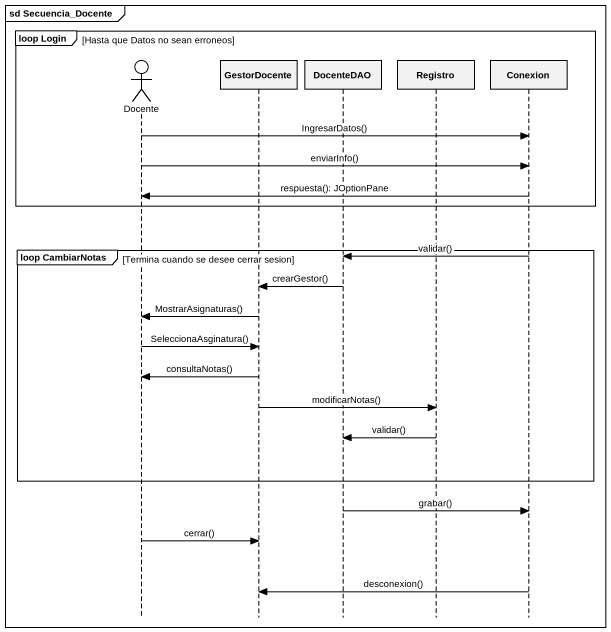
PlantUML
@startuml
mainframe sd Secuencia_Docente
hide footbox
actor Docente
participant GestorDocente
participant DocenteDAO
participant Registro
participant Conexion

group loop Login [Hasta que Datos no sean erroneos]
  Docente -> Conexion : IngresarDatos()
  Docente -> Conexion : enviarInfo()
  Conexion -> Docente : respuesta(): JOptionPane
end
group loop CambiarNotas [Termina cuando se desee cerrar sesion]
  Conexion -> DocenteDAO : validar()
  DocenteDAO -> GestorDocente : crearGestor()
  GestorDocente -> Docente : MostrarAsignaturas()
  Docente -> GestorDocente : SeleccionaAsginatura()
  GestorDocente -> Docente : consultaNotas()
  GestorDocente -> Registro : modificarNotas()
  Registro -> DocenteDAO : validar()
end
DocenteDAO -> Conexion : grabar()
Docente -> GestorDocente : cerrar()
Conexion -> GestorDocente : desconexion()
@enduml
